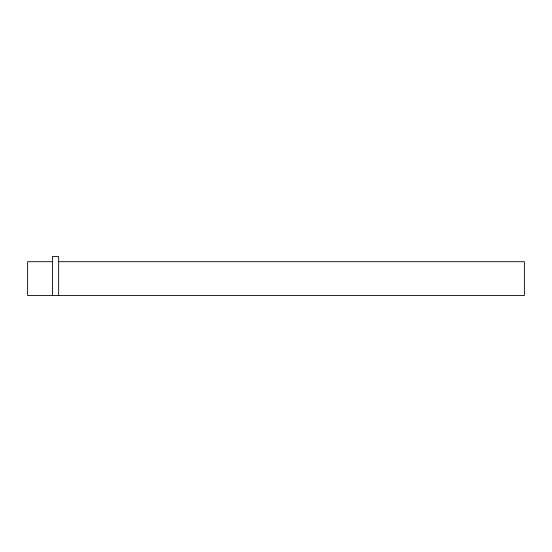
<?xml version="1.0" encoding="UTF-8"?>
<svg xmlns="http://www.w3.org/2000/svg" width="552" height="552" viewBox="0 0 552 552"><rect width="100%" height="100%" fill="white"/><g stroke="black" fill="none" stroke-linecap="round" stroke-linejoin="round"><path stroke-width="0.83" d="M52.44 261.703L27.6 261.703L27.6 295.486L524.4 295.486L524.4 261.703L58.65 261.703M58.65 295.486L58.65 256.514L52.44 256.514L52.44 295.486"/></g></svg>
